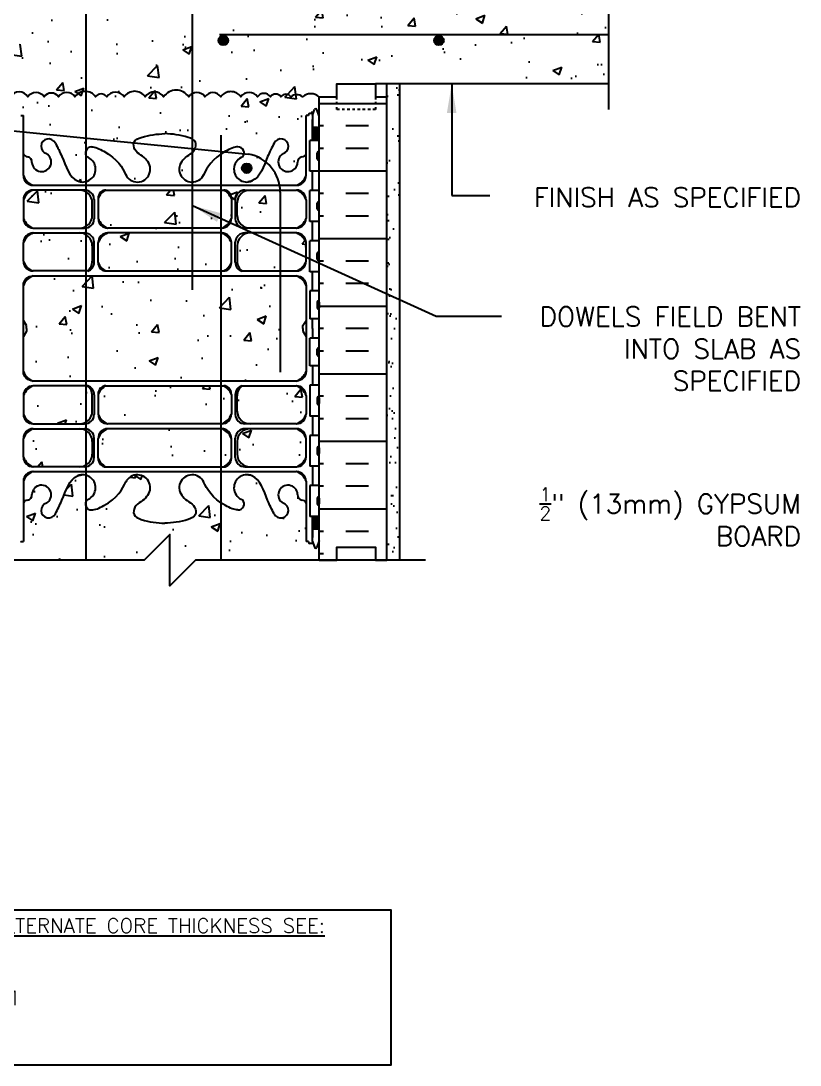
# Model space of a CAD drawing. Header units: inches. Extents: x 75 to 128.9, y 108.8 to 175.2.
# Drawn here: x 98.59 to 128.86, y 108.78 to 149.35 of the extents above; entities that cross this region are included whole.
import ezdxf

# ---------------------------------------------------------------- set-up
doc = ezdxf.new("R2010")
doc.units = ezdxf.units.IN
doc.header["$LTSCALE"] = 0.5
doc.header["$MEASUREMENT"] = 0
doc.linetypes.add('DASHED2', pattern=[0.375, 0.25, -0.125])
for name, color, linetype in [('HATCH', 12, 'Continuous'), ('line25', 2, 'Continuous'), ('LINE3', 3, 'Continuous'), ('LINE50', 5, 'Continuous'), ('LINE9', 9, 'Continuous'), ('TEXT', 4, 'Continuous'), ('Web_Edge', 9, 'Continuous')]:
    doc.layers.add(name, color=color, linetype=linetype)
doc.styles.add('DIM', font='romans.shx', dxfattribs={"width": 0.7})
doc.styles.add('ROMANS', font='romans.shx', dxfattribs={"height": 0.75})
doc.styles.get("Standard").update_dxf_attribs({"font": 'romans.shx', "height": 0.75})
doc.dimstyles.new('ext_12', dxfattribs={"dimscale": 12, "dimtxt": 0.09375, "dimasz": 0.09375, "dimexe": 0.09375, "dimexo": 0.0625, "dimgap": 0.0625, "dimtad": 1, "dimdec": 1, "dimzin": 3, "dimdsep": 46, "dimlunit": 4, "dimtxsty": 'DIM', "dimcen": 0.09, "dimdle": 0.09375, "dimclrt": 4, "dimadec": 0, "dimazin": 0, "dimtfac": 1, "dimtdec": 1, "dimtmove": 2, "dimatfit": 3, "dimfxl": 1, "dimfrac": 2, "dimtolj": 1, "dimtzin": 0, "dimarcsym": 0})

msp = doc.modelspace()

# ---------------------------------------------------------------- hatches: boundary and pattern name
at = {"layer": 'HATCH'}
h = msp.add_hatch(dxfattribs=at)
h.set_pattern_fill('AR-CONC', color=256, scale=0.5)
h.paths.add_polyline_path([(110.178, 173.401), (103.178, 173.401), (102.178, 172.401), (102.178, 174.401), (101.178, 173.401), (98.178, 173.401), (98.178, 170.593, 0.088416), (98.324, 170.496), (98.414, 170.496), (98.414, 170.454, -0.249069), (98.524, 170.247), (98.524, 170.18, -0.414214), (98.462, 170.117), (98.414, 170.117), (98.414, 170.047), (98.519, 170.047, -0.168672), (98.705, 169.898, 0.17445), (99.113, 169.602), (100.693, 169.249, 0.054974), (101.02, 169.213), (104.178, 169.213), (107.336, 169.213, 0.054974), (107.663, 169.249), (109.244, 169.602, 0.17445), (109.651, 169.898, -0.168672), (109.837, 170.047), (109.942, 170.047), (109.942, 170.117), (109.895, 170.117, -0.414214), (109.832, 170.18), (109.832, 170.247, -0.249069), (109.942, 170.454), (109.942, 170.496), (110.032, 170.496, 0.088416), (110.178, 170.593)])
h.paths.add_polyline_path([(121.433, 151.901), (121.433, 154.901), (112.803, 154.901), (110.178, 154.901, 0.429991), (109.538, 154.901, 0.353905), (109.077, 154.901, 0.520567), (108.692, 154.901, 0.520567), (108.281, 154.901, 0.520567), (107.782, 154.901, 0.520567), (107.132, 154.901, 0.520567), (106.359, 154.901, 0.520567), (105.739, 154.901, 0.520567), (105.112, 154.901, 0.520567), (104.134, 154.901, 0.520567), (103.416, 154.901, 0.520567), (102.601, 154.901, 0.520567), (101.923, 154.901, 0.520567), (101.491, 154.901, 0.520567), (100.69, 154.901, 0.520567), (100.049, 154.901, 0.520567), (99.489, 154.901, 0.520567), (98.862, 154.901, 0.406111), (98.307, 155.026), (98.543, 155.026), (98.543, 153.946), (98.178, 153.946), (98.178, 153.196), (98.543, 153.196), (98.543, 151.996), (98.178, 151.996), (98.178, 151.246), (98.543, 151.246), (98.543, 150.046), (98.178, 150.046), (98.178, 149.296), (98.543, 149.296), (98.543, 148.096), (98.178, 148.096), (98.178, 146.401, -0.541815), (98.862, 146.401, -0.520567), (99.489, 146.401, -0.520567), (100.049, 146.401, -0.520567), (100.69, 146.401, -0.520567), (101.491, 146.401, -0.520567), (101.923, 146.401, -0.520567), (102.601, 146.401, -0.520567), (103.416, 146.401, -0.520567), (104.134, 146.401, -0.520567), (105.112, 146.401, -0.520567), (105.739, 146.401, -0.520567), (106.359, 146.401, -0.520567), (107.132, 146.401, -0.520567), (107.782, 146.401, -0.520567), (108.281, 146.401, -0.520567), (108.692, 146.401, -0.520567), (109.077, 146.401, -0.356024), (109.531, 146.401, -0.36025), (110.178, 146.401), (110.866, 146.401), (110.866, 146.901), (112.366, 146.901), (121.433, 146.901), (121.433, 149.901), (120.433, 150.901), (122.433, 150.901)])
h.paths.add_polyline_path([(98.178, 146.401), (97.491, 146.401), (97.491, 145.901), (95.991, 145.901), (95.991, 146.401), (95.553, 146.401), (93.553, 146.401), (93.553, 144.901, -1), (93.053, 144.901), (93.053, 146.401), (91.753, 146.401), (91.753, 144.651, 0.079579), (92.753, 141.401), (97.928, 132.026), (97.928, 131.651), (98.178, 131.651)])
h = msp.add_hatch(dxfattribs=at)
h.set_pattern_fill('INSUL', color=256, scale=7, style=0)
h.set_pattern_definition([(180, (3036.3397, -268.6084), (0, 2.625), []), (180, (3036.3397, -267.7334), (0, 2.625), [0.875, -0.875]), (180, (3036.3397, -266.8584), (0, 2.625), [0.875, -0.875])])
h.paths.add_polyline_path([(112.803, 128.401), (112.366, 128.401), (112.366, 128.901), (110.866, 128.901), (110.866, 128.401), (110.178, 128.401), (110.178, 146.401), (110.866, 146.401), (110.866, 146.901), (112.366, 146.901), (112.366, 146.401), (112.803, 146.401)])
h = msp.add_hatch(dxfattribs=at)
h.set_pattern_fill('AR-SAND', color=256, scale=0.5, style=0)
h.set_pattern_definition([(37.5, (113.2565, 149.0647), (-0.031497, 0.963412), [0, -0.76, 0, -0.85, 0, -0.8125]), (7.5, (113.2565, 149.0647), (0.88489, 1.41107), [0, -0.41, 0, -0.685, 0, -0.2625]), (327.5, (112.6415, 149.0647), (1.55707, 0.00283), [0, -0.25, 0, -0.9, 0, -1.175]), (317.5, (112.6415, 149.0647), (1.50306, 0.43884), [0, -0.125, 0, -0.59, 0, -0.675])])
h.paths.add_polyline_path([(113.303, 146.901), (112.803, 146.901), (112.803, 146.401), (112.803, 145.981), (113.303, 145.981)])
h.paths.add_polyline_path([(113.303, 140.967), (112.803, 140.967), (112.803, 128.402), (113.303, 128.402)])
h.paths.add_polyline_path([(113.303, 145.901), (112.803, 145.901), (112.803, 140.967), (113.303, 140.967)])
h = msp.add_hatch(dxfattribs=at)
h.set_pattern_fill('AR-CONC', color=256, scale=0.5)
edge = h.paths.add_edge_path()
edge.add_line((109.668, 145.672), (109.768, 145.672))
edge.add_line((109.768, 145.672), (109.768, 145.702))
edge.add_arc((109.818, 145.702), 0.05, 90, 180, ccw=False)
edge.add_line((109.818, 145.752), (109.944, 145.752))
edge.add_line((109.944, 145.752), (109.993, 145.902))
edge.add_arc((110.043, 145.876), 0.0567, 28.0725, 151.9275, ccw=False)
edge.add_line((110.093, 145.902), (110.178, 145.642))
edge.add_line((110.178, 145.642), (110.178, 146.401))
edge.add_arc((109.855, 146.011), 0.507, 50.3769, 129.6231)
edge.add_arc((109.304, 146.122), 0.36, 50.8061, 129.1939)
edge.add_arc((108.884, 146.266), 0.235, 35, 145)
edge.add_arc((108.486, 146.257), 0.251, 35, 145)
edge.add_arc((108.031, 146.227), 0.304, 35, 145)
edge.add_arc((107.457, 146.173), 0.397, 35, 145)
edge.add_arc((106.745, 146.13), 0.472, 35, 145)
edge.add_arc((106.049, 146.184), 0.378, 35, 145)
edge.add_arc((105.425, 146.182), 0.383, 35, 145)
edge.add_arc((104.623, 146.059), 0.597, 35, 145)
edge.add_arc((103.775, 146.15), 0.438, 35, 145)
edge.add_arc((103.009, 146.116), 0.497, 35, 145)
edge.add_arc((102.262, 146.164), 0.414, 35, 145)
edge.add_arc((101.707, 146.25), 0.264, 35, 145)
edge.add_arc((101.091, 146.121), 0.489, 35, 145)
edge.add_arc((100.37, 146.177), 0.391, 35, 145)
edge.add_arc((99.769, 146.205), 0.342, 35, 145)
edge.add_arc((99.175, 146.182), 0.383, 35, 145)
edge.add_arc((98.52, 146.178), 0.408, 33.101, 146.899)
edge.add_line((98.178, 146.401), (98.178, 145.642))
edge.add_line((98.178, 145.642), (98.263, 145.902))
edge.add_arc((98.313, 145.876), 0.0567, 28.0725, 151.9275, ccw=False)
edge.add_line((98.363, 145.902), (98.412, 145.752))
edge.add_line((98.412, 145.752), (98.538, 145.752))
edge.add_arc((98.538, 145.702), 0.05, 0, 90, ccw=False)
edge.add_line((98.588, 145.702), (98.588, 145.672))
edge.add_line((98.588, 145.672), (98.688, 145.672))
edge.add_line((98.688, 145.672), (98.688, 144.183))
edge.add_arc((98.862, 144.259), 0.19, 203.6316, 265.6964)
edge.add_arc((98.819, 143.872), 0.2, -7.1071, 81.62, ccw=False)
edge.add_arc((99.392, 143.866), 0.375, 182.9237, 419.8675)
edge.add_arc((99.666, 144.471), 0.293, 25.7984, 253.0731, ccw=False)
edge.add_spline(control_points=[(99.93, 144.599), (100.016, 144.432), (100.269, 143.942), (100.463, 143.261), (100.789, 143.13)], knot_values=[0, 0, 0, 0, 0.579211, 1.703896, 1.703896, 1.703896, 1.703896], degree=3, periodic=0)
edge.add_spline(control_points=[(100.789, 143.13), (100.839, 143.11), (100.893, 143.098), (100.95, 143.09)], knot_values=[1.703896, 1.703896, 1.703896, 1.703896, 1.875321, 1.875321, 1.875321, 1.875321], degree=3, periodic=0)
edge.add_arc((100.991, 143.588), 0.5, 265.2926, 431.7937)
edge.add_arc((101.337, 144.213), 0.242, 90, 218.2327, ccw=False)
edge.add_spline(control_points=[(101.337, 144.455), (101.458, 144.457), (102.277, 144.105), (102.522, 143.658), (102.662, 143.378)], knot_values=[0.038125, 0.038125, 0.038125, 0.038125, 0.320663, 1.237398, 1.237398, 1.237398, 1.237398], degree=3, periodic=0)
edge.add_arc((103.116, 143.588), 0.5, 204.819, 404.1875)
edge.add_spline(control_points=[(103.474, 143.936), (103.367, 144.099), (103.007, 144.19), (102.93, 144.686), (103.478, 144.921), (103.882, 144.95), (104.178, 144.971)], knot_values=[0.229407, 0.229407, 0.229407, 0.229407, 0.844432, 1.128849, 1.464331, 2.389004, 2.389004, 2.389004, 2.389004], degree=3, periodic=0)
edge.add_spline(control_points=[(104.178, 144.971), (104.474, 144.95), (104.878, 144.921), (105.426, 144.686), (105.35, 144.19), (104.99, 144.099), (104.882, 143.936)], knot_values=[0.229407, 0.229407, 0.229407, 0.229407, 1.15408, 1.489562, 1.773979, 2.389004, 2.389004, 2.389004, 2.389004], degree=3, periodic=0)
edge.add_arc((105.241, 143.588), 0.5, 135.8125, 335.181)
edge.add_spline(control_points=[(105.694, 143.378), (105.834, 143.658), (106.079, 144.105), (106.898, 144.457), (107.019, 144.455)], knot_values=[0.038125, 0.038125, 0.038125, 0.038125, 0.95486, 1.237398, 1.237398, 1.237398, 1.237398], degree=3, periodic=0)
edge.add_arc((107.019, 144.213), 0.242, -38.2327, 90, ccw=False)
edge.add_arc((107.366, 143.588), 0.5, 108.2063, 274.7074)
edge.add_spline(control_points=[(107.407, 143.09), (107.463, 143.098), (107.518, 143.11), (107.567, 143.13)], knot_values=[1.703896, 1.703896, 1.703896, 1.703896, 1.875321, 1.875321, 1.875321, 1.875321], degree=3, periodic=0)
edge.add_spline(control_points=[(107.567, 143.13), (107.893, 143.261), (108.087, 143.942), (108.34, 144.432), (108.426, 144.599)], knot_values=[0, 0, 0, 0, 1.124685, 1.703896, 1.703896, 1.703896, 1.703896], degree=3, periodic=0)
edge.add_arc((108.69, 144.471), 0.293, -73.0731, 154.2016, ccw=False)
edge.add_arc((108.964, 143.866), 0.375, 120.1325, 357.0763)
edge.add_arc((109.537, 143.872), 0.2, 98.3788, 187.1071, ccw=False)
edge.add_arc((109.494, 144.259), 0.19, 274.3061, 336.3703)
edge.add_line((109.668, 144.183), (109.668, 145.672))
h = msp.add_hatch(dxfattribs=at)
h.set_pattern_fill('AR-CONC', color=256, scale=0.5)
h.paths.add_polyline_path([(105.256, 142.775), (101.889, 142.775, 0.185301), (101.591, 142.442), (101.591, 141.674, 0.225652), (101.966, 141.299), (105.256, 141.299)])
h.paths.add_polyline_path([(105.256, 141.109), (101.966, 141.109, 0.225652), (101.591, 140.734), (101.591, 139.966, 0.185301), (101.889, 139.633), (105.256, 139.633)])
h.paths.add_polyline_path([(106.357, 141.109), (105.256, 141.109), (105.256, 139.633), (106.357, 139.633)])
h.paths.add_polyline_path([(106.357, 142.775), (105.256, 142.775), (105.256, 141.299), (106.357, 141.299)])
h.paths.add_polyline_path([(106.766, 142.442, 0.185301), (106.467, 142.775), (106.357, 142.775), (106.357, 141.299), (106.391, 141.299, 0.225652), (106.766, 141.674)], flags=17)
h.paths.add_polyline_path([(108.665, 142.697, 0.013083), (108.663, 142.775), (107.493, 142.775, 0.406005), (106.993, 142.289), (106.993, 141.792, 0.410093), (107.493, 141.299), (108.665, 141.299)])
h.paths.add_polyline_path([(109.668, 142.4, 0.225652), (109.293, 142.775), (108.663, 142.775, -0.013083), (108.665, 142.697), (108.665, 141.299), (109.293, 141.299, 0.225652), (109.668, 141.674)])
h.paths.add_polyline_path([(109.668, 140.734, 0.225652), (109.293, 141.109), (108.665, 141.109), (108.665, 139.633), (109.293, 139.633, 0.225652), (109.668, 140.008)])
h.paths.add_polyline_path([(108.665, 141.299), (107.493, 141.299), (107.293, 141.299, -0.403872), (106.918, 141.661), (106.918, 142.414, -0.403872), (107.293, 142.775), (108.663, 142.775, 0.03149), (108.642, 142.963), (106.357, 142.963), (106.357, 142.775), (106.467, 142.775, -0.234774), (106.673, 142.691, -0.181221), (106.766, 142.444), (106.766, 141.674, -0.414214), (106.391, 141.299), (106.357, 141.299), (106.357, 141.109), (106.391, 141.109, -0.414214), (106.766, 140.734), (106.766, 139.965, -0.18144), (106.672, 139.718, -0.234276), (106.467, 139.633), (106.357, 139.633), (106.357, 139.445), (108.665, 139.445)])
h.paths.add_polyline_path([(101.111, 142.71, 0.130514), (100.863, 142.775), (99.063, 142.775, 0.225652), (98.688, 142.4), (98.688, 141.674, 0.225652), (99.063, 141.299), (100.863, 141.299, 0.130514), (101.111, 141.365)])
h.paths.add_polyline_path([(101.111, 141.043, 0.130514), (100.863, 141.109), (99.063, 141.109, 0.225652), (98.688, 140.734), (98.688, 140.008, 0.225652), (99.063, 139.633), (101.111, 139.633)])
h.paths.add_polyline_path([(101.363, 142.289, 0.261627), (101.111, 142.71), (101.111, 141.365, 0.27309), (101.363, 141.807)])
h.paths.add_polyline_path([(101.363, 140.616, 0.265375), (101.111, 141.043), (101.111, 139.633), (101.169, 139.633, 0.24677), (101.363, 140.018)])
h.paths.add_polyline_path([(101.111, 135.17), (99.063, 135.17, 0.225652), (98.688, 134.795), (98.688, 134.069, 0.225652), (99.063, 133.694), (100.863, 133.694, 0.130514), (101.111, 133.759)])
h.paths.add_polyline_path([(101.111, 133.437, 0.130514), (100.863, 133.503), (99.063, 133.503, 0.225652), (98.688, 133.128), (98.688, 132.402, 0.225652), (99.063, 132.027), (100.863, 132.027, 0.130514), (101.111, 132.093)])
h.paths.add_polyline_path([(101.363, 134.784, 0.24677), (101.169, 135.17), (101.111, 135.17), (101.111, 133.759, 0.27309), (101.363, 134.201)])
h.paths.add_polyline_path([(101.363, 133.01, 0.265375), (101.111, 133.437), (101.111, 132.093, 0.261627), (101.363, 132.513)])
h.paths.add_polyline_path([(106.357, 133.503), (101.966, 133.503, 0.225652), (101.591, 133.128), (101.591, 132.36, 0.185301), (101.889, 132.027), (106.357, 132.027)])
h.paths.add_polyline_path([(106.357, 135.17), (101.889, 135.17, 0.185301), (101.591, 134.837), (101.591, 134.069, 0.225652), (101.966, 133.694), (106.357, 133.694)])
h.paths.add_polyline_path([(106.766, 134.837, 0.185301), (106.467, 135.17), (106.357, 135.17), (106.357, 133.694), (106.391, 133.694, 0.225652), (106.766, 134.069)])
h.paths.add_polyline_path([(106.766, 133.128, 0.225652), (106.391, 133.503), (106.357, 133.503), (106.357, 132.027), (106.467, 132.027, 0.185301), (106.766, 132.36)])
h.paths.add_polyline_path([(109.668, 133.128, 0.225652), (109.293, 133.503), (107.493, 133.503, 0.418521), (106.993, 132.996), (106.993, 132.513, 0.406005), (107.493, 132.027), (109.293, 132.027, 0.225652), (109.668, 132.402)])
h.paths.add_polyline_path([(109.668, 134.795, 0.225652), (109.293, 135.17), (107.187, 135.17, 0.24677), (106.993, 134.784), (106.993, 134.186, 0.410093), (107.493, 133.694), (109.293, 133.694, 0.225652), (109.668, 134.069)])
h = msp.add_hatch(dxfattribs=at)
h.set_pattern_fill('AR-CONC', color=256, scale=0.5)
h.set_pattern_definition([(50, (-19.2173, 5e-10), (3.5863, -0.31376), [0.375, -4.125]), (355, (-19.2173, 5e-10), (-0.69376, 3.76096), [0.3, -3.3]), (100.4514, (-18.9185, -0.026), (2.892544, 3.4472), [0.3187, -3.50571]), (46.1842, (-19.2173, 1), (5.33621, -0.8276), [0.5625, -6.1875]), (96.6356, (-18.7727, 0.931), (4.67331, 4.8706), [0.47805, -5.25857]), (351.184, (-19.2173, 1), (4.67331, 4.8706), [0.45, -4.95]), (21, (-18.7173, 0.75), (2.984535, -2.013094), [0.375, -4.125]), (326, (-18.7173, 0.75), (1.21658, 3.62575), [0.3, -3.3]), (71.4514, (-18.4686, 0.5822), (4.20111, 1.612656), [0.3187, -3.50571]), (37.5, (-19.2173, 5e-10), (0.060799, 1.664469), [0, -3.26, 0, -3.35, 0, -3.3125]), (7.5, (-19.2173, 5e-10), (1.315348, 1.972059), [0, -1.91, 0, -3.185, 0, -1.2625]), (327.5, (-20.3323, 5e-10), (2.669112, -0.112774), [0, -1.25, 0, -3.9, 0, -5.175]), (317.5, (-20.8323, 5e-10), (2.91593, 0.500525), [0, -1.625, 0, -2.59, 0, -3.675])])
h.paths.add_polyline_path([(109.668, 139.07, 0.414203), (109.293, 139.445), (99.063, 139.445, 0.414225), (98.688, 139.07), (98.688, 135.732, 0.414203), (99.063, 135.357), (109.293, 135.357, 0.414225), (109.668, 135.732)])
h = msp.add_hatch(dxfattribs=at)
h.set_pattern_fill('AR-CONC', color=256, scale=0.5)
edge = h.paths.add_edge_path()
edge.add_line((104.376, 129.401), (104.376, 127.401))
edge.add_line((104.376, 127.401), (105.376, 128.401))
edge.add_line((105.376, 128.401), (110.178, 128.401))
edge.add_line((110.178, 128.401), (110.178, 129.161))
edge.add_line((110.178, 129.161), (110.093, 128.9))
edge.add_arc((110.043, 128.927), 0.0567, 208.0725, 331.9275, ccw=False)
edge.add_line((109.993, 128.9), (109.944, 129.05))
edge.add_line((109.944, 129.05), (109.818, 129.05))
edge.add_arc((109.818, 129.1), 0.05, 180, 270, ccw=False)
edge.add_line((109.768, 129.1), (109.768, 129.13))
edge.add_line((109.768, 129.13), (109.668, 129.13))
edge.add_line((109.668, 129.13), (109.668, 130.619))
edge.add_arc((109.494, 130.543), 0.19, 23.6297, 85.6939)
edge.add_arc((109.537, 130.931), 0.2, 172.8929, 261.6212, ccw=False)
edge.add_arc((108.964, 130.936), 0.375, 2.9237, 239.8675)
edge.add_arc((108.69, 130.331), 0.293, -154.2016, 73.0731, ccw=False)
edge.add_spline(control_points=[(108.426, 130.204), (108.34, 130.37), (108.087, 130.86), (107.893, 131.541), (107.567, 131.672)], knot_values=[0, 0, 0, 0, 0.579211, 1.703896, 1.703896, 1.703896, 1.703896], degree=3, periodic=0)
edge.add_spline(control_points=[(107.567, 131.672), (107.518, 131.692), (107.463, 131.704), (107.407, 131.713)], knot_values=[1.703896, 1.703896, 1.703896, 1.703896, 1.875321, 1.875321, 1.875321, 1.875321], degree=3, periodic=0)
edge.add_arc((107.366, 131.214), 0.5, 85.2926, 251.7937)
edge.add_arc((107.019, 130.59), 0.242, -90, 38.2327, ccw=False)
edge.add_spline(control_points=[(107.019, 130.348), (106.898, 130.346), (106.079, 130.697), (105.834, 131.144), (105.694, 131.424)], knot_values=[0.038125, 0.038125, 0.038125, 0.038125, 0.320663, 1.237398, 1.237398, 1.237398, 1.237398], degree=3, periodic=0)
edge.add_arc((105.241, 131.214), 0.5, 24.819, 224.1875)
edge.add_spline(control_points=[(104.882, 130.866), (104.99, 130.703), (105.35, 130.612), (105.426, 130.117), (104.878, 129.881), (104.474, 129.852), (104.178, 129.831)], knot_values=[0.229407, 0.229407, 0.229407, 0.229407, 0.844432, 1.128849, 1.464331, 2.389004, 2.389004, 2.389004, 2.389004], degree=3, periodic=0)
edge.add_spline(control_points=[(104.178, 129.831), (103.882, 129.852), (103.478, 129.881), (102.93, 130.117), (103.007, 130.612), (103.367, 130.703), (103.474, 130.866)], knot_values=[0.229407, 0.229407, 0.229407, 0.229407, 1.15408, 1.489562, 1.773979, 2.389004, 2.389004, 2.389004, 2.389004], degree=3, periodic=0)
edge.add_arc((103.116, 131.214), 0.5, 315.8125, 515.181)
edge.add_spline(control_points=[(102.662, 131.424), (102.522, 131.144), (102.277, 130.697), (101.458, 130.346), (101.337, 130.348)], knot_values=[0.038125, 0.038125, 0.038125, 0.038125, 0.95486, 1.237398, 1.237398, 1.237398, 1.237398], degree=3, periodic=0)
edge.add_arc((101.337, 130.59), 0.242, 141.7673, 270, ccw=False)
edge.add_arc((100.991, 131.214), 0.5, 288.2063, 454.7074)
edge.add_spline(control_points=[(100.95, 131.713), (100.893, 131.704), (100.839, 131.692), (100.789, 131.672)], knot_values=[1.703896, 1.703896, 1.703896, 1.703896, 1.875321, 1.875321, 1.875321, 1.875321], degree=3, periodic=0)
edge.add_spline(control_points=[(100.789, 131.672), (100.463, 131.541), (100.269, 130.86), (100.016, 130.37), (99.93, 130.204)], knot_values=[0, 0, 0, 0, 1.124685, 1.703896, 1.703896, 1.703896, 1.703896], degree=3, periodic=0)
edge.add_arc((99.666, 130.331), 0.293, 106.9269, 334.2016, ccw=False)
edge.add_arc((99.392, 130.936), 0.375, 300.1325, 537.0763)
edge.add_arc((98.819, 130.931), 0.2, -81.62, 7.1071, ccw=False)
edge.add_arc((98.862, 130.543), 0.19, 94.3036, 156.3684)
edge.add_line((98.688, 130.619), (98.688, 129.13))
edge.add_line((98.688, 129.13), (98.588, 129.13))
edge.add_line((98.588, 129.13), (98.588, 129.1))
edge.add_arc((98.538, 129.1), 0.05, -90, 0, ccw=False)
edge.add_line((98.538, 129.05), (98.412, 129.05))
edge.add_line((98.412, 129.05), (98.363, 128.9))
edge.add_arc((98.313, 128.927), 0.0567, 208.0725, 331.9275, ccw=False)
edge.add_line((98.263, 128.9), (98.178, 129.161))
edge.add_line((98.178, 129.161), (98.178, 128.401))
edge.add_line((98.178, 128.401), (103.376, 128.401))
edge.add_line((103.376, 128.401), (104.376, 129.401))
at = {"layer": 'LINE3'}
for points in [[(106.64, 148.588, 1), (106.265, 148.588, 1)], [(115.015, 148.588, 1), (114.64, 148.588, 1)], [(107.178, 143.625, 1), (107.553, 143.625, 1)]]:
    msp.add_hatch(color=256, dxfattribs=at).paths.add_polyline_path(points)

# ---------------------------------------------------------------- linework, layer by layer
at = {"layer": 'HATCH'}
msp.add_lwpolyline([(110.178, 146.401, 0.36025), (109.531, 146.401, 0.356024), (109.077, 146.401, 0.520567), (108.692, 146.401, 0.520567), (108.281, 146.401, 0.520567), (107.782, 146.401, 0.520567), (107.132, 146.401, 0.520567), (106.359, 146.401, 0.520567), (105.739, 146.401, 0.520567), (105.112, 146.401, 0.520567), (104.134, 146.401, 0.520567), (103.416, 146.401, 0.520567), (102.601, 146.401, 0.520567), (101.923, 146.401, 0.520567), (101.491, 146.401, 0.520567), (100.69, 146.401, 0.520567), (100.049, 146.401, 0.520567), (99.489, 146.401, 0.520567), (98.862, 146.401, 0.541815), (98.178, 146.401)], format="xyb", dxfattribs=at)
at = {"layer": 'line25'}
for p, q in [((110.178, 128.401), (110.178, 146.401)), ((110.178, 128.401), (110.178, 146.401)), ((110.178, 144.706), (109.813, 144.706)), ((109.813, 143.506), (109.813, 144.706)), ((110.098, 143.996), (110.098, 144.216)), ((110.138, 144.256), (110.138, 144.256)), ((110.178, 143.996), (110.178, 144.216)), ((110.178, 144.161), (110.178, 144.161)), ((110.178, 144.051), (110.178, 144.051)), ((110.138, 143.956), (110.138, 143.956)), ((110.178, 143.506), (109.813, 143.506)), ((110.178, 142.756), (109.813, 142.756)), ((109.813, 141.556), (109.813, 142.756)), ((110.098, 142.046), (110.098, 142.266)), ((110.138, 142.306), (110.138, 142.306)), ((110.138, 142.006), (110.138, 142.006)), ((110.178, 142.046), (110.178, 142.266)), ((110.178, 142.211), (110.178, 142.211)), ((110.178, 142.101), (110.178, 142.101)), ((110.178, 141.556), (109.813, 141.556)), ((110.178, 140.806), (109.813, 140.806)), ((109.813, 139.606), (109.813, 140.806)), ((110.098, 140.096), (110.098, 140.316)), ((110.138, 140.356), (110.138, 140.356)), ((110.138, 140.056), (110.138, 140.056)), ((110.178, 140.096), (110.178, 140.316)), ((110.178, 140.261), (110.178, 140.261)), ((110.178, 140.151), (110.178, 140.151)), ((110.178, 139.606), (109.813, 139.606)), ((110.178, 138.856), (109.813, 138.856)), ((109.813, 138.856), (109.813, 137.776)), ((110.098, 138.426), (110.098, 138.206)), ((110.138, 138.466), (110.138, 138.466)), ((110.178, 138.426), (110.178, 138.206)), ((110.178, 138.371), (110.178, 138.371)), ((110.138, 138.166), (110.138, 138.166)), ((110.178, 138.261), (110.178, 138.261)), ((110.178, 137.776), (109.813, 137.776)), ((110.178, 137.026), (109.813, 137.026)), ((109.813, 135.946), (109.813, 137.026)), ((110.098, 136.376), (110.098, 136.596)), ((110.138, 136.636), (110.138, 136.636)), ((110.138, 136.336), (110.138, 136.336)), ((110.178, 136.376), (110.178, 136.596)), ((110.178, 136.541), (110.178, 136.541)), ((110.178, 136.431), (110.178, 136.431)), ((110.178, 135.946), (109.813, 135.946)), ((110.178, 135.196), (109.813, 135.196)), ((109.813, 135.196), (109.813, 133.996)), ((110.098, 134.706), (110.098, 134.486)), ((110.138, 134.746), (110.138, 134.746)), ((110.178, 134.706), (110.178, 134.486)), ((110.138, 134.446), (110.138, 134.446)), ((110.178, 134.651), (110.178, 134.651)), ((110.178, 134.541), (110.178, 134.541)), ((110.178, 133.996), (109.813, 133.996)), ((110.178, 133.246), (109.813, 133.246)), ((109.813, 133.246), (109.813, 132.046)), ((110.098, 132.756), (110.098, 132.536)), ((110.178, 132.756), (110.178, 132.536)), ((110.178, 132.701), (110.178, 132.701)), ((110.138, 132.496), (110.138, 132.496)), ((110.178, 132.591), (110.178, 132.591)), ((110.178, 132.046), (109.813, 132.046)), ((110.178, 131.296), (109.813, 131.296)), ((109.813, 131.296), (109.813, 130.096)), ((110.098, 130.806), (110.098, 130.586)), ((110.138, 130.846), (110.138, 130.846)), ((110.178, 130.806), (110.178, 130.586)), ((110.178, 130.751), (110.178, 130.751)), ((110.178, 130.641), (110.178, 130.641)), ((110.138, 130.546), (110.138, 130.546)), ((110.178, 130.096), (109.813, 130.096))]:
    msp.add_line(p, q, dxfattribs=at)
for centre, start, end in [((110.138, 144.216), 90, 180), ((110.138, 144.216), 0, 90), ((110.138, 143.996), 180, 270), ((110.138, 143.996), 270, 0), ((110.138, 142.266), 90, 180), ((110.138, 142.046), 180, 270), ((110.138, 142.266), 0, 90), ((110.138, 142.046), 270, 0), ((110.138, 140.316), 90, 180), ((110.138, 140.096), 180, 270), ((110.138, 140.316), 0, 90), ((110.138, 140.096), 270, 0), ((110.138, 138.426), 90, 180), ((110.138, 138.426), 360, 90), ((110.138, 138.206), 180, 270), ((110.138, 138.206), 270, 0), ((110.138, 136.596), 90, 180), ((110.138, 136.376), 180, 270), ((110.138, 136.596), 0, 90), ((110.138, 136.376), 270, 0), ((110.138, 134.706), 90, 180), ((110.138, 134.706), 360, 90), ((110.138, 134.486), 180, 270), ((110.138, 134.486), 270, 0), ((110.138, 132.756), 90, 180), ((110.138, 132.756), 360, 90), ((110.138, 132.536), 180, 270), ((110.138, 132.536), 270, 0), ((110.138, 130.806), 90, 180), ((110.138, 130.806), 360, 90), ((110.138, 130.586), 180, 270), ((110.138, 130.586), 270, 0)]:
    msp.add_arc(centre, 0.04, start, end, dxfattribs=at)
at = {"layer": 'LINE3'}
for p, q in [((101.111, 173.401), (101.111, 128.4)), ((121.433, 148.807), (106.307, 148.807)), ((93.914, 145.515), (107.437, 144.172)), ((106.357, 144.903), (106.357, 128.401)), ((108.665, 142.697), (108.665, 135.697))]:
    msp.add_line(p, q, dxfattribs=at)
at = {"layer": 'LINE3', "linetype": 'Continuous'}
msp.add_lwpolyline([(105.256, 138.901), (105.256, 149.901, -0.414214), (106.256, 150.901), (120.433, 150.901)], format="xyb", dxfattribs=at)
at = {"layer": 'LINE3'}
for centre in [(106.452, 148.588), (114.827, 148.588), (107.366, 143.625)]:
    msp.add_circle(centre, 0.188, dxfattribs=at)
msp.add_arc((107.165, 142.697), 1.5, 360, 79.5785, dxfattribs=at)
at = {"layer": 'LINE50'}
msp.add_line((112.803, 128.401), (112.803, 146.401), dxfattribs=at)
for points in [[(110.178, 146.401), (110.866, 146.401), (110.866, 146.901), (112.366, 146.901), (112.366, 146.401), (112.803, 146.401)], [(110.178, 128.401), (110.866, 128.401), (110.866, 128.901), (112.366, 128.901), (112.366, 128.401), (112.803, 128.401)]]:
    msp.add_lwpolyline(points, dxfattribs=at)
at = {"layer": 'LINE9'}
for p, q in [((121.433, 145.901), (121.433, 149.901)), ((121.433, 146.901), (112.366, 146.901)), ((112.803, 146.401), (112.803, 146.901)), ((113.303, 146.901), (113.303, 128.401))]:
    msp.add_line(p, q, dxfattribs=at)
at = {"layer": 'LINE9', "linetype": 'DASHED2', "ltscale": 0.15}
msp.add_lwpolyline([(112.366, 146.401), (112.366, 146.401), (112.366, 145.901), (110.866, 145.901), (110.866, 146.401), (110.866, 146.401)], dxfattribs=at)
msp.add_lwpolyline([(112.366, 146.401), (112.366, 146.401), (112.366, 145.901), (110.866, 145.901), (110.866, 146.401), (110.866, 146.401)], dxfattribs=at)
at = {"layer": 'LINE9'}
msp.add_lwpolyline([(114.303, 128.401), (105.376, 128.401), (104.376, 127.401), (104.376, 129.401), (103.376, 128.401), (94.449, 128.401)], dxfattribs=at)
at = {"layer": 'TEXT'}
msp.add_lwpolyline([(113.101, 130.38, 0, 0.36, 0), (114.181, 130.38, 0, 0, 0), (116.826, 130.38, 0, 0, 0)], format="xyseb", dxfattribs=at)
msp.add_lwpolyline([(95.296, 114.82), (112.956, 114.82), (112.956, 108.782), (95.296, 108.782)], dxfattribs=at)
at = {"layer": 'Web_Edge'}
for p, q in [((98.588, 145.702), (98.588, 145.702)), ((98.588, 145.672), (98.688, 145.672)), ((98.688, 143.338), (98.688, 145.672)), ((109.768, 145.672), (109.668, 145.672)), ((109.668, 143.338), (109.668, 145.672)), ((109.768, 145.702), (109.768, 145.702)), ((109.768, 145.702), (109.768, 145.672)), ((109.944, 145.752), (109.818, 145.752)), ((109.918, 145.672), (109.993, 145.902)), ((109.918, 145.672), (109.918, 144.706)), ((110.178, 145.642), (110.093, 145.902)), ((99.063, 142.963), (109.293, 142.963)), ((98.688, 142.4), (98.688, 141.674)), ((101.063, 142.775), (99.063, 142.775)), ((101.438, 142.414), (101.438, 141.661)), ((101.591, 142.444), (101.591, 141.674)), ((101.889, 142.775), (106.501, 142.775)), ((106.766, 142.444), (106.766, 141.674)), ((106.918, 142.414), (106.918, 141.661)), ((107.293, 142.775), (109.293, 142.775)), ((109.668, 142.4), (109.668, 141.674)), ((101.363, 141.792), (101.363, 142.289)), ((106.993, 141.792), (106.993, 142.289)), ((99.063, 141.299), (101.063, 141.299)), ((106.391, 141.299), (101.966, 141.299)), ((109.293, 141.299), (107.293, 141.299)), ((99.063, 141.109), (101.063, 141.109)), ((106.391, 141.109), (101.966, 141.109)), ((109.293, 141.109), (107.293, 141.109)), ((98.688, 140.008), (98.688, 140.734)), ((101.363, 140.616), (101.363, 140.018)), ((101.438, 139.977), (101.438, 140.747)), ((101.591, 139.964), (101.591, 140.734)), ((106.766, 139.964), (106.766, 140.734)), ((106.918, 139.977), (106.918, 140.747)), ((106.993, 140.616), (106.993, 140.018)), ((109.668, 140.008), (109.668, 140.734)), ((101.187, 139.633), (99.063, 139.633)), ((101.889, 139.633), (106.501, 139.633)), ((107.17, 139.633), (109.293, 139.633)), ((98.808, 137.513), (98.688, 137.713)), ((98.808, 137.513), (98.688, 137.713)), ((109.548, 137.513), (109.668, 137.713)), ((109.548, 137.513), (109.668, 137.713)), ((98.808, 137.289), (98.688, 137.089)), ((98.808, 137.289), (98.688, 137.089)), ((98.808, 137.401), (98.808, 137.513)), ((98.808, 137.401), (98.808, 137.513)), ((98.808, 137.401), (98.808, 137.289)), ((98.808, 137.401), (98.808, 137.289)), ((109.548, 137.401), (109.548, 137.513)), ((109.548, 137.401), (109.548, 137.513)), ((109.548, 137.401), (109.548, 137.289)), ((109.548, 137.401), (109.548, 137.289)), ((109.548, 137.289), (109.668, 137.089)), ((109.548, 137.289), (109.668, 137.089)), ((101.187, 135.17), (99.063, 135.17)), ((101.889, 135.17), (106.501, 135.17)), ((107.17, 135.17), (109.293, 135.17)), ((98.688, 134.795), (98.688, 134.069)), ((101.363, 134.186), (101.363, 134.784)), ((101.438, 134.825), (101.438, 134.055)), ((101.591, 134.838), (101.591, 134.069)), ((106.766, 134.838), (106.766, 134.069)), ((106.918, 134.825), (106.918, 134.055)), ((106.993, 134.186), (106.993, 134.784)), ((109.668, 134.795), (109.668, 134.069)), ((99.063, 133.694), (101.063, 133.694)), ((99.063, 133.503), (101.063, 133.503)), ((106.391, 133.694), (101.966, 133.694)), ((106.391, 133.503), (101.966, 133.503)), ((109.293, 133.694), (107.293, 133.694)), ((109.293, 133.503), (107.293, 133.503)), ((98.688, 132.402), (98.688, 133.128)), ((101.438, 132.389), (101.438, 133.141)), ((101.591, 132.358), (101.591, 133.128)), ((106.766, 132.358), (106.766, 133.128)), ((106.918, 132.389), (106.918, 133.141)), ((109.668, 132.402), (109.668, 133.128)), ((101.363, 133.01), (101.363, 132.513)), ((106.993, 133.01), (106.993, 132.513)), ((101.063, 132.027), (99.063, 132.027)), ((101.889, 132.027), (106.501, 132.027)), ((107.293, 132.027), (109.293, 132.027)), ((98.688, 131.464), (98.688, 129.13)), ((99.063, 131.839), (109.293, 131.839)), ((109.668, 131.464), (109.668, 129.13)), ((109.918, 129.13), (109.918, 130.096)), ((98.588, 129.13), (98.688, 129.13)), ((98.588, 129.13), (98.588, 129.1)), ((98.588, 129.1), (98.588, 129.1)), ((109.768, 129.13), (109.668, 129.13)), ((109.768, 129.13), (109.768, 129.1)), ((109.768, 129.1), (109.768, 129.1)), ((109.944, 129.05), (109.818, 129.05)), ((109.918, 129.13), (109.993, 128.9)), ((110.178, 129.161), (110.093, 128.9))]:
    msp.add_line(p, q, dxfattribs=at)
for points in [[(109.918, 144.706), (109.918, 145.522)], [(109.918, 142.756), (109.918, 143.506)], [(109.918, 140.806), (109.918, 141.556)], [(109.918, 138.856), (109.918, 139.606)], [(109.918, 137.401), (109.918, 137.776)], [(109.918, 137.401), (109.918, 137.026)], [(109.918, 135.946), (109.918, 135.196)], [(109.918, 133.996), (109.918, 133.246)], [(109.918, 132.046), (109.918, 131.296)], [(109.918, 130.096), (109.918, 129.28)]]:
    msp.add_lwpolyline(points, dxfattribs=at)
for points in [[(109.968, 144.762), (110.118, 144.762), (110.118, 145.202), (109.968, 145.202)], [(110.008, 144.822), (110.078, 144.822), (110.078, 145.202), (110.008, 145.202)], [(109.968, 130.04), (110.118, 130.04), (110.118, 129.6), (109.968, 129.6)], [(110.008, 129.98), (110.078, 129.98), (110.078, 129.6), (110.008, 129.6)]]:
    msp.add_lwpolyline(points, close=True, dxfattribs=at)
msp.add_lwpolyline([(98.688, 139.07, -0.414198), (99.063, 139.445), (109.293, 139.445, -0.414198), (109.668, 139.07), (109.668, 135.732, -0.414198), (109.293, 135.357), (99.063, 135.357, -0.414198), (98.688, 135.732)], format="xyb", close=True, dxfattribs=at)
for centre, radius, start, end in [((109.818, 145.702), 0.05, 90, 180), ((110.043, 145.876), 0.0567, 28.0725, 151.9275), ((99.666, 144.471), 0.293, 25.7984, 253.0731), ((101.337, 144.213), 0.242, 90, 218.2327), ((107.019, 144.213), 0.242, 321.7673, 90), ((108.69, 144.471), 0.293, 286.9269, 154.2016), ((98.862, 144.259), 0.19, 203.6316, 265.6964), ((98.819, 143.872), 0.2, 352.8929, 81.62), ((99.392, 143.866), 0.375, 182.9237, 59.8675), ((100.991, 143.588), 0.5, 246.2139, 71.7937), ((107.366, 143.588), 0.5, 108.2063, 293.7861), ((108.964, 143.866), 0.375, 120.1325, 357.0763), ((109.537, 143.872), 0.2, 98.38, 187.1071), ((109.494, 144.259), 0.19, 274.3036, 336.3684), ((103.116, 143.588), 0.5, 204.819, 44.1875), ((105.241, 143.588), 0.5, 135.8125, 335.181), ((99.27, 143.545), 0.618, 199.5703, 250.431), ((99.063, 143.338), 0.375, 180.0021, 269.9991), ((109.086, 143.545), 0.618, 289.569, 340.4297), ((109.293, 143.338), 0.375, 270.0009, 359.9979), ((99.27, 142.194), 0.617, 109.5682, 160.4318), ((99.063, 142.4), 0.375, 90, 180), ((100.863, 142.275), 0.5, 0.8073, 90), ((101.063, 142.4), 0.375, 2.0304, 90), ((102.174, 142.22), 0.624, 117.0966, 159.0881), ((101.967, 142.444), 0.376, 138.3704, 179.9486), ((101.873, 142.526), 0.25, 86.1209, 138.3704), ((106.484, 142.526), 0.25, 41.6296, 93.8791), ((106.183, 142.22), 0.624, 20.9119, 62.9034), ((106.389, 142.444), 0.376, 0.0514, 41.6296), ((107.293, 142.4), 0.375, 90, 177.9696), ((107.493, 142.275), 0.5, 90, 179.1927), ((109.086, 142.194), 0.617, 19.5682, 70.4318), ((109.293, 142.4), 0.375, 360, 90), ((99.27, 141.881), 0.617, 199.5682, 250.4318), ((99.063, 141.674), 0.375, 180, 270), ((100.863, 141.799), 0.5, 270, 359.1927), ((101.063, 141.674), 0.375, 270, 357.9696), ((102.172, 141.881), 0.617, 199.5682, 250.4318), ((101.966, 141.674), 0.375, 180, 270), ((106.184, 141.881), 0.617, 289.5682, 340.4318), ((106.391, 141.674), 0.375, 270, 360), ((107.293, 141.674), 0.375, 182.0304, 270), ((107.493, 141.799), 0.5, 180.8073, 270), ((109.086, 141.881), 0.617, 289.5682, 340.4318), ((109.293, 141.674), 0.375, 270, 0), ((99.27, 140.527), 0.617, 109.5682, 160.4318), ((99.063, 140.734), 0.375, 90, 180), ((100.863, 140.609), 0.5, 0.8073, 90), ((101.063, 140.734), 0.375, 2.0304, 90), ((102.172, 140.527), 0.617, 109.5682, 160.4318), ((101.966, 140.734), 0.375, 90, 180), ((106.184, 140.527), 0.617, 19.5682, 70.4318), ((106.391, 140.734), 0.375, 0, 90), ((107.293, 140.734), 0.375, 90, 177.9696), ((107.493, 140.609), 0.5, 90, 179.1927), ((109.086, 140.527), 0.617, 19.5682, 70.4318), ((109.293, 140.734), 0.375, 360, 90), ((99.27, 140.214), 0.617, 199.5682, 250.4318), ((99.063, 140.008), 0.375, 180, 270), ((100.899, 140.01), 0.464, 305.5594, 1.0072), ((101.092, 139.965), 0.346, 285.7884, 1.947), ((102.174, 140.188), 0.624, 200.9119, 242.9034), ((101.967, 139.964), 0.376, 180.0514, 221.6296), ((106.183, 140.188), 0.624, 297.0966, 339.0881), ((106.389, 139.964), 0.376, 318.3704, 359.9486), ((107.264, 139.965), 0.346, 178.053, 254.2116), ((107.457, 140.01), 0.464, 178.9928, 234.4406), ((109.086, 140.214), 0.617, 289.5682, 340.4318), ((109.293, 140.008), 0.375, 270, 0), ((101.873, 139.882), 0.25, 221.6296, 273.8791), ((106.484, 139.882), 0.25, 266.1209, 318.3704), ((99.27, 138.863), 0.618, 109.569, 160.4297), ((109.086, 138.863), 0.618, 19.5703, 70.431), ((99.27, 135.939), 0.618, 199.5703, 250.431), ((109.086, 135.939), 0.618, 289.569, 340.4297), ((99.27, 134.588), 0.617, 109.5682, 160.4318), ((99.063, 134.795), 0.375, 90, 180), ((100.899, 134.792), 0.464, 358.9928, 54.4406), ((101.092, 134.837), 0.346, 358.053, 74.2116), ((102.174, 134.614), 0.624, 117.0966, 159.0881), ((101.967, 134.838), 0.376, 138.3704, 179.9486), ((101.873, 134.92), 0.25, 86.1209, 138.3704), ((106.183, 134.614), 0.624, 20.9119, 62.9034), ((106.484, 134.92), 0.25, 41.6296, 93.8791), ((106.389, 134.838), 0.376, 0.0514, 41.6296), ((107.264, 134.837), 0.346, 105.7884, 181.947), ((107.457, 134.792), 0.464, 125.5594, 181.0072), ((109.086, 134.588), 0.617, 19.5682, 70.4318), ((109.293, 134.795), 0.375, 360, 90), ((99.27, 134.275), 0.617, 199.5682, 250.4318), ((99.063, 134.069), 0.375, 180, 270), ((100.863, 134.194), 0.5, 270, 359.1927), ((101.063, 134.069), 0.375, 270, 357.9696), ((102.172, 134.275), 0.617, 199.5682, 250.4318), ((101.966, 134.069), 0.375, 180, 270), ((106.184, 134.275), 0.617, 289.5682, 340.4318), ((106.391, 134.069), 0.375, 270, 360), ((107.293, 134.069), 0.375, 182.0304, 270), ((107.493, 134.194), 0.5, 180.8073, 270), ((109.086, 134.275), 0.617, 289.5682, 340.4318), ((109.293, 134.069), 0.375, 270, 0), ((99.27, 132.921), 0.617, 109.5682, 160.4318), ((99.063, 133.128), 0.375, 90, 180), ((100.863, 133.003), 0.5, 0.8073, 90), ((101.063, 133.128), 0.375, 2.0304, 90), ((102.172, 132.921), 0.617, 109.5682, 160.4318), ((101.966, 133.128), 0.375, 90, 180), ((106.184, 132.921), 0.617, 19.5682, 70.4318), ((106.391, 133.128), 0.375, 0, 90), ((107.293, 133.128), 0.375, 90, 177.9696), ((107.493, 133.003), 0.5, 90, 179.1927), ((109.086, 132.921), 0.617, 19.5682, 70.4318), ((109.293, 133.128), 0.375, 360, 90), ((99.27, 132.609), 0.617, 199.5682, 250.4318), ((99.063, 132.402), 0.375, 180, 270), ((100.863, 132.527), 0.5, 270, 359.1927), ((101.063, 132.402), 0.375, 270, 357.9696), ((102.174, 132.583), 0.624, 200.9119, 242.9034), ((101.967, 132.359), 0.376, 180.0514, 221.6296), ((106.183, 132.583), 0.624, 297.0966, 339.0881), ((106.389, 132.359), 0.376, 318.3704, 359.9486), ((107.293, 132.402), 0.375, 182.0304, 270), ((107.493, 132.527), 0.5, 180.8073, 270), ((109.086, 132.609), 0.617, 289.5682, 340.4318), ((109.293, 132.402), 0.375, 270, 0), ((101.873, 132.276), 0.25, 221.6296, 273.8791), ((106.484, 132.276), 0.25, 266.1209, 318.3704), ((99.27, 131.258), 0.618, 109.569, 160.4297), ((99.063, 131.464), 0.375, 90.0009, 179.9979), ((100.991, 131.214), 0.5, 288.2063, 113.7861), ((103.116, 131.214), 0.5, 315.8125, 155.181), ((105.241, 131.214), 0.5, 24.819, 224.1875), ((107.366, 131.214), 0.5, 66.2139, 251.7937), ((109.086, 131.258), 0.618, 19.5703, 70.431), ((109.293, 131.464), 0.375, 0.0021, 89.9991), ((99.392, 130.936), 0.375, 300.1325, 177.0763), ((108.964, 130.936), 0.375, 2.9237, 239.8675), ((98.862, 130.543), 0.19, 94.3036, 156.3684), ((98.819, 130.931), 0.2, 278.38, 7.1071), ((101.337, 130.59), 0.242, 141.7673, 270), ((107.019, 130.59), 0.242, 270, 38.2327), ((109.537, 130.931), 0.2, 172.8929, 261.62), ((109.494, 130.543), 0.19, 23.6316, 85.6964), ((99.666, 130.331), 0.293, 106.9269, 334.2016), ((108.69, 130.331), 0.293, 205.7984, 73.0731), ((109.818, 129.1), 0.05, 180, 270), ((110.043, 128.927), 0.0567, 208.0725, 331.9275)]:
    msp.add_arc(centre, radius, start, end, dxfattribs=at)
for points, knots in [([(103.474, 143.936), (103.367, 144.099), (103.007, 144.19), (102.93, 144.686), (103.478, 144.921), (103.882, 144.95), (104.178, 144.971)], [0.229407, 0.229407, 0.229407, 0.229407, 0.844432, 1.128849, 1.464331, 2.389004, 2.389004, 2.389004, 2.389004]), ([(104.882, 143.936), (104.99, 144.099), (105.35, 144.19), (105.426, 144.686), (104.878, 144.921), (104.474, 144.95), (104.178, 144.971)], [0.229407, 0.229407, 0.229407, 0.229407, 0.844432, 1.128849, 1.464331, 2.389004, 2.389004, 2.389004, 2.389004]), ([(99.93, 144.599), (100.016, 144.432), (100.269, 143.942), (100.483, 143.192), (100.893, 143.098), (100.95, 143.09)], [0, 0, 0, 0, 0.579211, 1.703896, 1.875321, 1.875321, 1.875321, 1.875321]), ([(101.337, 144.455), (101.458, 144.457), (102.291, 144.099), (102.531, 143.643), (102.671, 143.359)], [0.038125, 0.038125, 0.038125, 0.038125, 0.320663, 1.258119, 1.258119, 1.258119, 1.258119]), ([(107.019, 144.455), (106.898, 144.457), (106.065, 144.099), (105.826, 143.643), (105.685, 143.359)], [0.038125, 0.038125, 0.038125, 0.038125, 0.320663, 1.258119, 1.258119, 1.258119, 1.258119]), ([(108.426, 144.599), (108.34, 144.432), (108.087, 143.942), (107.873, 143.192), (107.463, 143.098), (107.407, 143.09)], [0, 0, 0, 0, 0.579211, 1.703896, 1.875321, 1.875321, 1.875321, 1.875321]), ([(99.93, 130.204), (100.016, 130.37), (100.269, 130.86), (100.483, 131.61), (100.893, 131.704), (100.95, 131.713)], [0, 0, 0, 0, 0.579211, 1.703896, 1.875321, 1.875321, 1.875321, 1.875321]), ([(101.337, 130.348), (101.458, 130.346), (102.291, 130.703), (102.531, 131.16), (102.671, 131.443)], [0.038125, 0.038125, 0.038125, 0.038125, 0.320663, 1.258119, 1.258119, 1.258119, 1.258119]), ([(107.019, 130.348), (106.898, 130.346), (106.065, 130.703), (105.826, 131.16), (105.685, 131.443)], [0.038125, 0.038125, 0.038125, 0.038125, 0.320663, 1.258119, 1.258119, 1.258119, 1.258119]), ([(108.426, 130.204), (108.34, 130.37), (108.087, 130.86), (107.873, 131.61), (107.463, 131.704), (107.407, 131.713)], [0, 0, 0, 0, 0.579211, 1.703896, 1.875321, 1.875321, 1.875321, 1.875321]), ([(103.474, 130.866), (103.367, 130.703), (103.007, 130.612), (102.93, 130.117), (103.478, 129.881), (103.882, 129.852), (104.178, 129.831)], [0.229407, 0.229407, 0.229407, 0.229407, 0.844432, 1.128849, 1.464331, 2.389004, 2.389004, 2.389004, 2.389004]), ([(104.882, 130.866), (104.99, 130.703), (105.35, 130.612), (105.426, 130.117), (104.878, 129.881), (104.474, 129.852), (104.178, 129.831)], [0.229407, 0.229407, 0.229407, 0.229407, 0.844432, 1.128849, 1.464331, 2.389004, 2.389004, 2.389004, 2.389004])]:
    msp.add_open_spline(points, degree=3, knots=knots, dxfattribs=at)

# ---------------------------------------------------------------- texts
at = {"layer": 'TEXT', "char_height": 0.75, "width": 12.02995, "attachment_point": 6, "style": 'ROMANS'}
for s, insert in [('\\A1;FINISH AS SPECIFIED', (128.896, 142.494)), ('\\A1;DOWELS FIELD BENT INTO SLAB AS SPECIFIED ', (128.896, 136.61)), ('\\A1;{\\H0.7x;\\S1/2;}" (13mm) GYPSUM BOARD', (128.896, 130.088))]:
    msp.add_mtext(s, dxfattribs=dict(at, insert=insert))
at = {"layer": 'TEXT', "insert": (95.671, 112.794), "char_height": 0.5625, "width": 23.33295, "attachment_point": 4}
msp.add_mtext('{\\LFOR ALTERNATE CORE THICKNESS SEE:\\P}D6E01\\PD8E01\\PD10E01', dxfattribs=at)

# ---------------------------------------------------------------- leaders
at = {"layer": 'TEXT'}
for points in [[(115.326, 146.899), (115.326, 142.563), (116.808, 142.566)], [(105.256, 142.175), (114.719, 137.882), (117.267, 137.882)]]:
    msp.add_leader(points, dimstyle='ext_12', dxfattribs=at)

doc.saveas('drawing.dxf')
